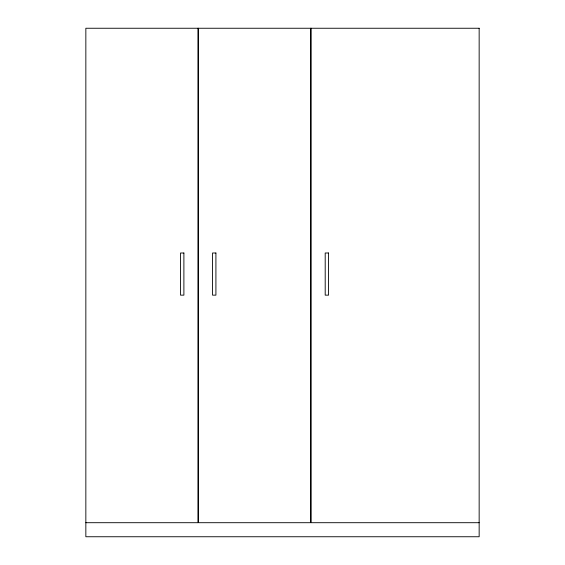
<?xml version="1.0" encoding="UTF-8"?>
<svg xmlns="http://www.w3.org/2000/svg" width="565" height="565" viewBox="0 0 565 565"><rect width="100%" height="100%" fill="white"/><g stroke="black" fill="none" stroke-linecap="round" stroke-linejoin="round"><path stroke-width="0.85" d="M85.845 522.703L197.941 522.703L197.941 28.25M479.155 522.703L311.153 522.703L311.153 28.25M310.595 28.25L310.595 522.703L198.499 522.703L198.499 28.25M479.155 28.25L85.845 28.25L85.845 536.75L479.155 536.75L479.155 28.25M183.893 253L180.518 253L180.518 295.142L183.893 295.142L183.893 253M215.915 253L212.546 253L212.546 295.142L215.915 295.142L215.915 253M328.576 253L325.2 253L325.2 295.142L328.576 295.142L328.576 253"/></g></svg>
